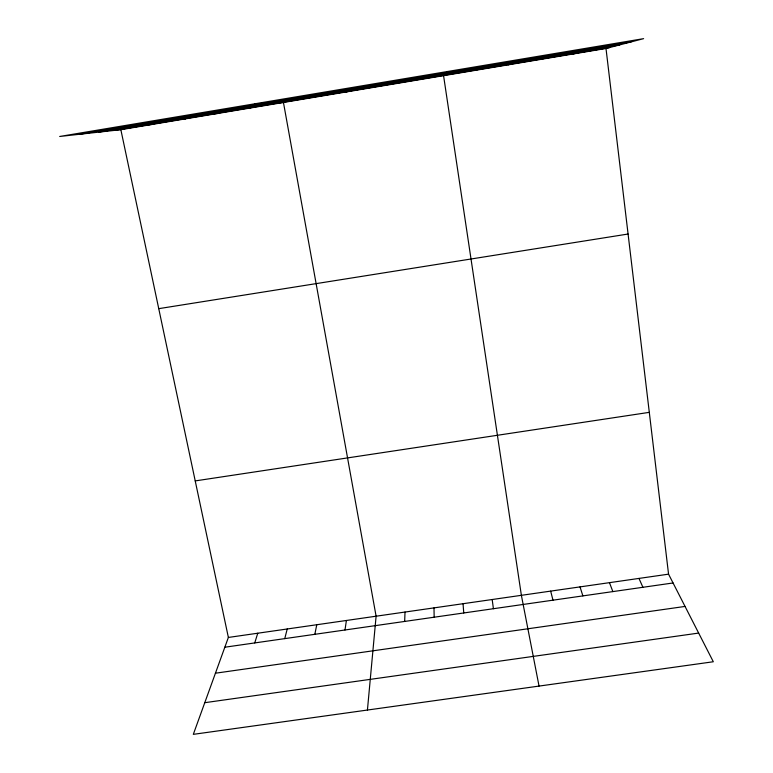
<?xml version="1.0" encoding="UTF-8"?>
<svg xmlns="http://www.w3.org/2000/svg" width="773" height="773" viewBox="0 0 773 773"><rect width="100%" height="100%" fill="white"/><g stroke="black" fill="none" stroke-linecap="round" stroke-linejoin="round"><path stroke-width="1.16" d="M404.666 621.444L405.013 612.052M367.426 710.039L376.103 616.207L283.449 102.471L254.819 103.785M344.99 629.995L346.401 620.477M314.833 634.314L316.775 624.739M284.754 638.624L287.227 628.98M254.752 642.923L257.757 633.222M120.849 129.69L228.373 637.445L193.318 734.35L713.315 661.756L668.558 574.165L606.003 48.486L643.619 38.65L59.685 136.473L120.849 129.69L606.003 48.486M447.538 71.502L443.567 75.677L521.379 595.326L539.042 686.086M475.868 70.266L476.912 69.744M508.257 64.845L509.967 64.217M540.742 59.405L543.119 58.661M573.324 53.955L576.368 53.095M79.919 134.231L631.135 41.916M98.548 132.164L619.675 44.911M114.791 130.357L609.713 47.52M158.745 308.659L628.082 234.026M195.221 480.912L649.301 412.347M228.373 637.445L668.558 574.165M224.837 647.214L673.051 582.968M215.425 673.215L685.042 606.428M204.758 702.696L698.657 633.077M147.759 124.84L153.18 124.279M180.824 119.303L185.607 118.849M213.986 113.757L218.121 113.409M247.254 108.191L250.742 107.949M313.094 97.166L315.287 97.147M345.666 91.716L347.222 91.803M378.335 86.247L379.243 86.441M638.971 578.426L642.914 587.287M609.462 582.668L612.863 591.596M580.021 586.891L582.881 595.896M550.666 591.113L552.985 600.177M492.179 599.519L493.416 608.718M463.046 603.713L463.752 612.97M433.991 607.887L434.165 617.212"/></g></svg>
